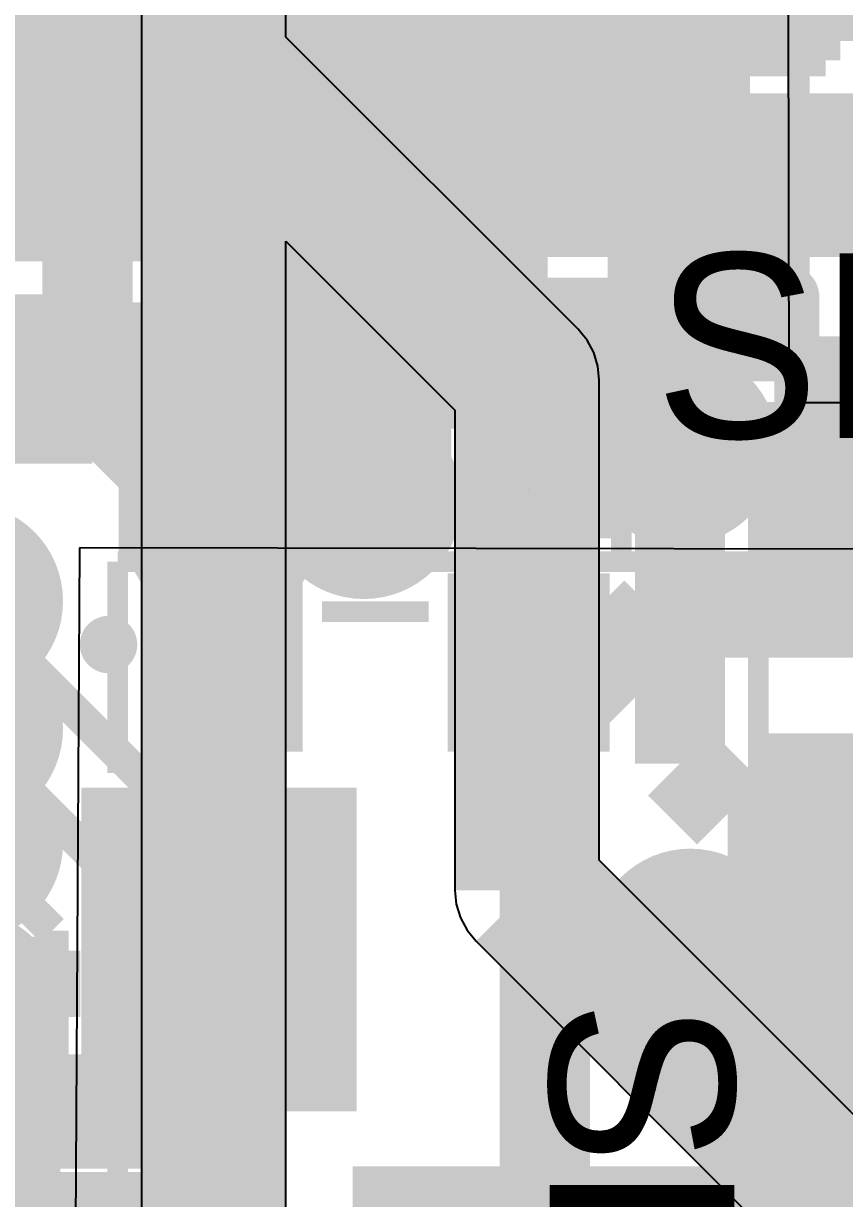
# Model space of a CAD drawing. Header units: millimetres. Extents: x 1.69 to 2.7, y 2.72 to 5.58.
# Drawn here: x 2.0279 to 2.228, y 3.942 to 4.2284 of the extents above; entities that cross this region are included whole.
import ezdxf

# ---------------------------------------------------------------- set-up
doc = ezdxf.new("R2010")
doc.units = ezdxf.units.MM
doc.header["$MEASUREMENT"] = 0
for name, color, linetype in [('BottomLayer', 5, 'Continuous'), ('BottomOverlay', 54, 'Continuous'), ('BottomPaste', 16, 'Continuous'), ('BottomSolder', 6, 'Continuous'), ('InternalPlane1', 76, 'Continuous'), ('InternalPlane2', 16, 'Continuous'), ('MultiLayer', 9, 'Continuous'), ('TopLayer', 1, 'Continuous'), ('TopOverlay', 2, 'Continuous'), ('TopPaste', 8, 'Continuous'), ('TopSolder', 216, 'Continuous'), ('ViaHoleLayer', 16, 'Continuous')]:
    doc.layers.add(name, color=color, linetype=linetype)

# ---------------------------------------------------------------- blocks, each defined once
blk = doc.blocks.new('SOT_23F_B_7')
at = {"layer": 'BottomLayer'}
for points in [[(-0.05315, 0.02362), (-0.02165, 0.02362), (-0.05315, 0.05906), (-0.02165, 0.05906)], [(0.02165, 0.02362), (0.05315, 0.02362), (0.02165, 0.05906), (0.05315, 0.05906)], [(-0.01575, -0.05906), (0.01575, -0.05906), (-0.01575, -0.02362), (0.01575, -0.02362)]]:
    blk.add_solid(points, dxfattribs=at)
at = {"layer": 'BottomOverlay'}
for points, const_width in [([(-0.062, 0.036, 1), (-0.066, 0.036, 1)], 0.01), ([(-0.0685, 0.036, 1), (-0.0635, 0.036, 1)], 0.005), ([(-0.0645, 0.036, 1), (-0.0595, 0.036, 1)], 0.005)]:
    blk.add_lwpolyline(points, format="xyb", close=True, dxfattribs=dict(at, const_width=const_width))
at = {"layer": 'BottomOverlay', "const_width": 0.005}
for points in [[(0.009, 0.037), (-0.0124, 0.03668)], [(-0.058, 0.014), (-0.058, -0.034)], [(0.058, 0.014), (0.058, -0.034)], [(-0.025, -0.034), (-0.058, -0.034)], [(0.058, -0.034), (0.025, -0.034)]]:
    blk.add_lwpolyline(points, dxfattribs=at)
at = {"layer": 'BottomPaste'}
for points in [[(-0.05315, 0.02362), (-0.02165, 0.02362), (-0.05315, 0.05906), (-0.02165, 0.05906)], [(0.02165, 0.02362), (0.05315, 0.02362), (0.02165, 0.05906), (0.05315, 0.05906)], [(-0.01575, -0.05906), (0.01575, -0.05906), (-0.01575, -0.02362), (0.01575, -0.02362)]]:
    blk.add_solid(points, dxfattribs=at)
at = {"layer": 'BottomSolder'}
for points in [[(-0.05715, 0.01962), (-0.01765, 0.01962), (-0.05715, 0.06306), (-0.01765, 0.06306)], [(0.01765, 0.01962), (0.05715, 0.01962), (0.01765, 0.06306), (0.05715, 0.06306)], [(-0.01975, -0.06306), (0.01975, -0.06306), (-0.01975, -0.01962), (0.01975, -0.01962)]]:
    blk.add_solid(points, dxfattribs=at)
blk = doc.blocks.new('R___0201_B_8')
at = {"layer": 'BottomLayer'}
for points in [[(-0.01614, -0.00728), (-0.00551, -0.00728), (-0.01614, 0.00728), (-0.00551, 0.00728)], [(0.00551, -0.00728), (0.01614, -0.00728), (0.00551, 0.00728), (0.01614, 0.00728)]]:
    blk.add_solid(points, dxfattribs=at)
at = {"layer": 'BottomOverlay', "const_width": 0.005}
for points in [[(-0.019, 0.01), (-0.019, -0.01)], [(-0.019, 0.01), (0.019, 0.01)], [(0.019, 0.01), (0.019, -0.01)], [(-0.019, -0.01), (0.019, -0.01)]]:
    blk.add_lwpolyline(points, dxfattribs=at)
at = {"layer": 'BottomPaste'}
for points in [[(-0.01614, -0.00728), (-0.00551, -0.00728), (-0.01614, 0.00728), (-0.00551, 0.00728)], [(0.00551, -0.00728), (0.01614, -0.00728), (0.00551, 0.00728), (0.01614, 0.00728)]]:
    blk.add_solid(points, dxfattribs=at)
at = {"layer": 'BottomSolder'}
for points in [[(-0.02014, -0.01128), (-0.00151, -0.01128), (-0.02014, 0.01128), (-0.00151, 0.01128)], [(0.00151, -0.01128), (0.02014, -0.01128), (0.00151, 0.01128), (0.02014, 0.01128)]]:
    blk.add_solid(points, dxfattribs=at)
blk = doc.blocks.new('8_UDFN_11')
at = {"layer": 'TopLayer'}
for points in [[(-0.04646, 0.02362), (-0.02658, 0.02362), (-0.04646, 0.03543), (-0.02658, 0.03543)], [(0.02658, 0.02362), (0.04646, 0.02362), (0.02658, 0.03543), (0.04646, 0.03543)], [(-0.01772, -0.03346), (0.01772, -0.03346), (-0.01772, 0.03346), (0.01772, 0.03346)], [(-0.04646, 0.00394), (-0.02658, 0.00394), (-0.04646, 0.01575), (-0.02658, 0.01575)], [(0.02658, 0.00394), (0.04646, 0.00394), (0.02658, 0.01575), (0.04646, 0.01575)], [(-0.04646, -0.01575), (-0.02658, -0.01575), (-0.04646, -0.00394), (-0.02658, -0.00394)], [(0.02658, -0.01575), (0.04646, -0.01575), (0.02658, -0.00394), (0.04646, -0.00394)], [(-0.04646, -0.03543), (-0.02658, -0.03543), (-0.04646, -0.02362), (-0.02658, -0.02362)], [(0.02658, -0.03543), (0.04646, -0.03543), (0.02658, -0.02362), (0.04646, -0.02362)]]:
    blk.add_solid(points, dxfattribs=at)
at = {"layer": 'TopOverlay'}
for points, const_width in [([(-0.04617, 0.043, 1), (-0.04783, 0.043, 1)], 0.00787), ([(-0.0498, 0.043, 1), (-0.04587, 0.043, 1)], 0.00394), ([(-0.04813, 0.043, 1), (-0.0442, 0.043, 1)], 0.00394)]:
    blk.add_lwpolyline(points, format="xyb", close=True, dxfattribs=dict(at, const_width=const_width))
at = {"layer": 'TopOverlay', "const_width": 0.005}
for points in [[(-0.03017, 0.043), (0.03983, 0.043)], [(-0.03017, -0.043), (0.03983, -0.043)]]:
    blk.add_lwpolyline(points, dxfattribs=at)
at = {"layer": 'TopPaste'}
for points in [[(-0.04646, 0.02362), (-0.02658, 0.02362), (-0.04646, 0.03543), (-0.02658, 0.03543)], [(0.02658, 0.02362), (0.04646, 0.02362), (0.02658, 0.03543), (0.04646, 0.03543)], [(-0.01772, -0.03346), (0.01772, -0.03346), (-0.01772, 0.03346), (0.01772, 0.03346)], [(-0.04646, 0.00394), (-0.02658, 0.00394), (-0.04646, 0.01575), (-0.02658, 0.01575)], [(0.02658, 0.00394), (0.04646, 0.00394), (0.02658, 0.01575), (0.04646, 0.01575)], [(-0.04646, -0.01575), (-0.02658, -0.01575), (-0.04646, -0.00394), (-0.02658, -0.00394)], [(0.02658, -0.01575), (0.04646, -0.01575), (0.02658, -0.00394), (0.04646, -0.00394)], [(-0.04646, -0.03543), (-0.02658, -0.03543), (-0.04646, -0.02362), (-0.02658, -0.02362)], [(0.02658, -0.03543), (0.04646, -0.03543), (0.02658, -0.02362), (0.04646, -0.02362)]]:
    blk.add_solid(points, dxfattribs=at)
at = {"layer": 'TopSolder'}
for points in [[(-0.05046, 0.01962), (-0.02258, 0.01962), (-0.05046, 0.03943), (-0.02258, 0.03943)], [(-0.02172, -0.03746), (0.02172, -0.03746), (-0.02172, 0.03746), (0.02172, 0.03746)], [(0.02258, 0.01962), (0.05046, 0.01962), (0.02258, 0.03943), (0.05046, 0.03943)], [(-0.05046, -0.00006), (-0.02258, -0.00006), (-0.05046, 0.01975), (-0.02258, 0.01975)], [(0.02258, -0.00006), (0.05046, -0.00006), (0.02258, 0.01975), (0.05046, 0.01975)], [(-0.05046, -0.01975), (-0.02258, -0.01975), (-0.05046, 0.00006), (-0.02258, 0.00006)], [(0.02258, -0.01975), (0.05046, -0.01975), (0.02258, 0.00006), (0.05046, 0.00006)], [(-0.05046, -0.03943), (-0.02258, -0.03943), (-0.05046, -0.01962), (-0.02258, -0.01962)], [(0.02258, -0.03943), (0.05046, -0.03943), (0.02258, -0.01962), (0.05046, -0.01962)]]:
    blk.add_solid(points, dxfattribs=at)
blk = doc.blocks.new('PMEG2010ET_215_12')
at = {"layer": 'TopLayer'}
for points in [[(-0.01575, 0.02165), (0.01575, 0.02165), (-0.01575, 0.05709), (0.01575, 0.05709)], [(-0.05315, -0.05709), (-0.02165, -0.05709), (-0.05315, -0.02165), (-0.02165, -0.02165)], [(0.02165, -0.05709), (0.05315, -0.05709), (0.02165, -0.02165), (0.05315, -0.02165)]]:
    blk.add_solid(points, dxfattribs=at)
at = {"layer": 'TopOverlay', "const_width": 0.005}
for points in [[(-0.06, 0.029), (-0.022, 0.029)], [(-0.06, -0.014), (-0.06, 0.029)], [(0.022, 0.029), (0.06, 0.029)], [(0.06, -0.014), (0.06, 0.029)], [(-0.013, -0.027), (0.013, -0.027)]]:
    blk.add_lwpolyline(points, dxfattribs=at)
at = {"layer": 'TopOverlay'}
for points, const_width in [([(-0.063, -0.035, 1), (-0.067, -0.035, 1)], 0.01), ([(-0.0695, -0.035, 1), (-0.0645, -0.035, 1)], 0.005), ([(-0.0655, -0.035, 1), (-0.0605, -0.035, 1)], 0.005)]:
    blk.add_lwpolyline(points, format="xyb", close=True, dxfattribs=dict(at, const_width=const_width))
at = {"layer": 'TopPaste'}
for points in [[(-0.01575, 0.02165), (0.01575, 0.02165), (-0.01575, 0.05709), (0.01575, 0.05709)], [(-0.05315, -0.05709), (-0.02165, -0.05709), (-0.05315, -0.02165), (-0.02165, -0.02165)], [(0.02165, -0.05709), (0.05315, -0.05709), (0.02165, -0.02165), (0.05315, -0.02165)]]:
    blk.add_solid(points, dxfattribs=at)
at = {"layer": 'TopSolder'}
for points in [[(-0.01975, 0.01765), (0.01975, 0.01765), (-0.01975, 0.06109), (0.01975, 0.06109)], [(-0.05715, -0.06109), (-0.01765, -0.06109), (-0.05715, -0.01765), (-0.01765, -0.01765)], [(0.01765, -0.06109), (0.05715, -0.06109), (0.01765, -0.01765), (0.05715, -0.01765)]]:
    blk.add_solid(points, dxfattribs=at)
blk = doc.blocks.new('AMDLA4530Q_4R7MT_B_17')
at = {"layer": 'BottomLayer'}
for points in [[(-0.10827, -0.03543), (-0.04921, -0.03543), (-0.10827, 0.03543), (-0.04921, 0.03543)], [(0.04921, -0.03543), (0.10827, -0.03543), (0.04921, 0.03543), (0.10827, 0.03543)]]:
    blk.add_solid(points, dxfattribs=at)
at = {"layer": 'BottomOverlay', "const_width": 0.005}
for points in [[(-0.10346, 0.09452), (0, 0.09452)], [(-0.10346, 0.05954), (-0.10346, 0.09452)], [(0, 0.09452), (0.10346, 0.09452)], [(0.10346, 0.05954), (0.10346, 0.09252)], [(-0.10346, 0.043), (-0.10346, 0.05954)], [(0.10346, 0.04454), (0.10346, 0.05954)], [(-0.10346, -0.05954), (-0.10346, -0.043)], [(0.10346, -0.05954), (0.10346, -0.04454)], [(-0.10346, -0.09452), (-0.10346, -0.05954)], [(0.10346, -0.09252), (0.10346, -0.05954)], [(-0.10346, -0.09452), (0, -0.09452)], [(0, -0.09452), (0.10346, -0.09452)]]:
    blk.add_lwpolyline(points, dxfattribs=at)
at = {"layer": 'BottomPaste'}
for points in [[(-0.10827, -0.03543), (-0.04921, -0.03543), (-0.10827, 0.03543), (-0.04921, 0.03543)], [(0.04921, -0.03543), (0.10827, -0.03543), (0.04921, 0.03543), (0.10827, 0.03543)]]:
    blk.add_solid(points, dxfattribs=at)
at = {"layer": 'BottomSolder'}
for points in [[(-0.11227, -0.03943), (-0.04521, -0.03943), (-0.11227, 0.03943), (-0.04521, 0.03943)], [(0.04521, -0.03943), (0.11227, -0.03943), (0.04521, 0.03943), (0.11227, 0.03943)]]:
    blk.add_solid(points, dxfattribs=at)
blk = doc.blocks.new('S______B______22')
at = {"layer": 'TopLayer'}
for points in [[(-0.015, -0.0175), (-0.015, 0.0175), (-0.045, -0.0175), (-0.045, 0.0175)], [(0.045, -0.0175), (0.045, 0.0175), (0.015, -0.0175), (0.015, 0.0175)]]:
    blk.add_solid(points, dxfattribs=at)
at = {"layer": 'TopOverlay', "const_width": 0.005}
for points in [[(0.05, 0.022), (-0.05, 0.022)], [(-0.05, -0.022), (-0.05, 0.022)], [(0.05, -0.022), (0.05, 0.022)], [(0.05, -0.022), (-0.05, -0.022)]]:
    blk.add_lwpolyline(points, dxfattribs=at)
at = {"layer": 'TopPaste'}
for points in [[(-0.015, -0.0175), (-0.015, 0.0175), (-0.045, -0.0175), (-0.045, 0.0175)], [(0.045, -0.0175), (0.045, 0.0175), (0.015, -0.0175), (0.015, 0.0175)]]:
    blk.add_solid(points, dxfattribs=at)
at = {"layer": 'TopSolder'}
for points in [[(-0.011, -0.0215), (-0.011, 0.0215), (-0.049, -0.0215), (-0.049, 0.0215)], [(0.049, -0.0215), (0.049, 0.0215), (0.011, -0.0215), (0.011, 0.0215)]]:
    blk.add_solid(points, dxfattribs=at)
blk = doc.blocks.new('MS0420_100M_B_23')
at = {"layer": 'BottomLayer'}
for points in [[(-0.10276, -0.04921), (-0.04291, -0.04921), (-0.10276, 0.04921), (-0.04291, 0.04921)], [(0.04291, -0.04921), (0.10276, -0.04921), (0.04291, 0.04921), (0.10276, 0.04921)]]:
    blk.add_solid(points, dxfattribs=at)
at = {"layer": 'BottomOverlay', "const_width": 0.005}
for points in [[(-0.096, 0.057), (-0.096, 0.08552)], [(0.004, 0.08552), (-0.096, 0.08552)], [(0.096, 0.08552), (0, 0.08552)], [(0.096, 0.057), (0.096, 0.08552)], [(-0.096, -0.08552), (-0.096, -0.057)], [(0.096, -0.08552), (0.096, -0.057)], [(0.004, -0.08552), (-0.096, -0.08552)], [(0.096, -0.08552), (0, -0.08552)]]:
    blk.add_lwpolyline(points, dxfattribs=at)
at = {"layer": 'BottomPaste'}
for points in [[(-0.10276, -0.04921), (-0.04291, -0.04921), (-0.10276, 0.04921), (-0.04291, 0.04921)], [(0.04291, -0.04921), (0.10276, -0.04921), (0.04291, 0.04921), (0.10276, 0.04921)]]:
    blk.add_solid(points, dxfattribs=at)
at = {"layer": 'BottomSolder'}
for points in [[(-0.10676, -0.05321), (-0.03891, -0.05321), (-0.10676, 0.05321), (-0.03891, 0.05321)], [(0.03891, -0.05321), (0.10676, -0.05321), (0.03891, 0.05321), (0.10676, 0.05321)]]:
    blk.add_solid(points, dxfattribs=at)
blk = doc.blocks.new('C__0603_28')
at = {"layer": 'TopLayer'}
for points in [[(-0.045, 0.0175), (-0.045, -0.0175), (-0.015, 0.0175), (-0.015, -0.0175)], [(0.015, 0.0175), (0.015, -0.0175), (0.045, 0.0175), (0.045, -0.0175)]]:
    blk.add_solid(points, dxfattribs=at)
at = {"layer": 'TopOverlay', "const_width": 0.00787}
for points in [[(-0.05, -0.022), (-0.05, 0.022)], [(-0.018, 0.022), (-0.05, 0.022)], [(0.05, 0.022), (0.018, 0.022)], [(0.05, -0.022), (0.05, 0.022)], [(-0.018, -0.022), (-0.05, -0.022)], [(0.05, -0.022), (0.018, -0.022)]]:
    blk.add_lwpolyline(points, dxfattribs=at)
at = {"layer": 'TopPaste'}
for points in [[(-0.045, 0.0175), (-0.045, -0.0175), (-0.015, 0.0175), (-0.015, -0.0175)], [(0.015, 0.0175), (0.015, -0.0175), (0.045, 0.0175), (0.045, -0.0175)]]:
    blk.add_solid(points, dxfattribs=at)
at = {"layer": 'TopSolder'}
for points in [[(-0.04736, 0.01986), (-0.04736, -0.01986), (-0.01264, 0.01986), (-0.01264, -0.01986)], [(0.01264, 0.01986), (0.01264, -0.01986), (0.04736, 0.01986), (0.04736, -0.01986)]]:
    blk.add_solid(points, dxfattribs=at)
blk = doc.blocks.new('C___0402_B_31')
at = {"layer": 'BottomLayer'}
for points in [[(-0.0275, 0.0125), (-0.0275, -0.0125), (-0.0095, 0.0125), (-0.0095, -0.0125)], [(0.0095, 0.0125), (0.0095, -0.0125), (0.0275, 0.0125), (0.0275, -0.0125)]]:
    blk.add_solid(points, dxfattribs=at)
at = {"layer": 'BottomOverlay', "const_width": 0.005}
for points in [[(-0.031, 0.016), (-0.031, -0.016)], [(-0.031, 0.016), (-0.011, 0.016)], [(0.011, 0.016), (0.031, 0.016)], [(0.031, 0.016), (0.031, -0.016)], [(-0.031, -0.016), (-0.011, -0.016)], [(0.011, -0.016), (0.031, -0.016)]]:
    blk.add_lwpolyline(points, dxfattribs=at)
at = {"layer": 'BottomPaste'}
for points in [[(-0.0275, 0.0125), (-0.0275, -0.0125), (-0.0095, 0.0125), (-0.0095, -0.0125)], [(0.0095, 0.0125), (0.0095, -0.0125), (0.0275, 0.0125), (0.0275, -0.0125)]]:
    blk.add_solid(points, dxfattribs=at)
at = {"layer": 'BottomSolder'}
for points in [[(-0.02986, 0.01486), (-0.02986, -0.01486), (-0.00714, 0.01486), (-0.00714, -0.01486)], [(0.00714, 0.01486), (0.00714, -0.01486), (0.02986, 0.01486), (0.02986, -0.01486)]]:
    blk.add_solid(points, dxfattribs=at)
blk = doc.blocks.new('C__0603_91')
at = {"layer": 'TopLayer'}
for points in [[(-0.045, 0.0175), (-0.045, -0.0175), (-0.015, 0.0175), (-0.015, -0.0175)], [(0.015, 0.0175), (0.015, -0.0175), (0.045, 0.0175), (0.045, -0.0175)]]:
    blk.add_solid(points, dxfattribs=at)
at = {"layer": 'TopOverlay', "const_width": 0.00787}
for points in [[(-0.05, 0.022), (-0.018, 0.022)], [(-0.05, -0.022), (-0.05, 0.022)], [(0.018, 0.022), (0.05, 0.022)], [(0.05, -0.022), (0.05, 0.022)], [(-0.05, -0.022), (-0.018, -0.022)], [(0.018, -0.022), (0.05, -0.022)]]:
    blk.add_lwpolyline(points, dxfattribs=at)
at = {"layer": 'TopPaste'}
for points in [[(-0.045, 0.0175), (-0.045, -0.0175), (-0.015, 0.0175), (-0.015, -0.0175)], [(0.015, 0.0175), (0.015, -0.0175), (0.045, 0.0175), (0.045, -0.0175)]]:
    blk.add_solid(points, dxfattribs=at)
at = {"layer": 'TopSolder'}
for points in [[(-0.04736, 0.01986), (-0.04736, -0.01986), (-0.01264, 0.01986), (-0.01264, -0.01986)], [(0.01264, 0.01986), (0.01264, -0.01986), (0.04736, 0.01986), (0.04736, -0.01986)]]:
    blk.add_solid(points, dxfattribs=at)
blk = doc.blocks.new('C___0402_92')
at = {"layer": 'TopLayer'}
for points in [[(-0.0095, -0.0125), (-0.0095, 0.0125), (-0.0275, -0.0125), (-0.0275, 0.0125)], [(0.0275, -0.0125), (0.0275, 0.0125), (0.0095, -0.0125), (0.0095, 0.0125)]]:
    blk.add_solid(points, dxfattribs=at)
at = {"layer": 'TopOverlay', "const_width": 0.005}
for points in [[(-0.011, 0.016), (-0.031, 0.016)], [(-0.031, -0.016), (-0.031, 0.016)], [(0.031, 0.016), (0.011, 0.016)], [(0.031, -0.016), (0.031, 0.016)], [(-0.011, -0.016), (-0.031, -0.016)], [(0.031, -0.016), (0.011, -0.016)]]:
    blk.add_lwpolyline(points, dxfattribs=at)
at = {"layer": 'TopPaste'}
for points in [[(-0.0095, -0.0125), (-0.0095, 0.0125), (-0.0275, -0.0125), (-0.0275, 0.0125)], [(0.0275, -0.0125), (0.0275, 0.0125), (0.0095, -0.0125), (0.0095, 0.0125)]]:
    blk.add_solid(points, dxfattribs=at)
at = {"layer": 'TopSolder'}
for points in [[(-0.00714, -0.01486), (-0.00714, 0.01486), (-0.02986, -0.01486), (-0.02986, 0.01486)], [(0.02986, -0.01486), (0.02986, 0.01486), (0.00714, -0.01486), (0.00714, 0.01486)]]:
    blk.add_solid(points, dxfattribs=at)
blk = doc.blocks.new('C___0402_B_96')
at = {"layer": 'BottomLayer'}
for points in [[(-0.0275, 0.0125), (-0.0275, -0.0125), (-0.0095, 0.0125), (-0.0095, -0.0125)], [(0.0095, 0.0125), (0.0095, -0.0125), (0.0275, 0.0125), (0.0275, -0.0125)]]:
    blk.add_solid(points, dxfattribs=at)
at = {"layer": 'BottomOverlay', "const_width": 0.005}
for points in [[(-0.031, -0.016), (-0.031, 0.016)], [(-0.011, 0.016), (-0.031, 0.016)], [(0.031, 0.016), (0.011, 0.016)], [(0.031, -0.016), (0.031, 0.016)], [(-0.011, -0.016), (-0.031, -0.016)], [(0.031, -0.016), (0.011, -0.016)]]:
    blk.add_lwpolyline(points, dxfattribs=at)
at = {"layer": 'BottomPaste'}
for points in [[(-0.0275, 0.0125), (-0.0275, -0.0125), (-0.0095, 0.0125), (-0.0095, -0.0125)], [(0.0095, 0.0125), (0.0095, -0.0125), (0.0275, 0.0125), (0.0275, -0.0125)]]:
    blk.add_solid(points, dxfattribs=at)
at = {"layer": 'BottomSolder'}
for points in [[(-0.02986, 0.01486), (-0.02986, -0.01486), (-0.00714, 0.01486), (-0.00714, -0.01486)], [(0.00714, 0.01486), (0.00714, -0.01486), (0.02986, 0.01486), (0.02986, -0.01486)]]:
    blk.add_solid(points, dxfattribs=at)
blk = doc.blocks.new('CAP_0201_B_97')
at = {"layer": 'BottomLayer'}
for points in [[(-0.01772, -0.00591), (-0.00591, -0.00591), (-0.01772, 0.00591), (-0.00591, 0.00591)], [(0.00591, -0.00591), (0.01772, -0.00591), (0.00591, 0.00591), (0.01772, 0.00591)]]:
    blk.add_solid(points, dxfattribs=at)
at = {"layer": 'BottomOverlay', "const_width": 0.005}
for points in [[(-0.008, 0.009), (-0.021, 0.009)], [(-0.021, -0.009), (-0.021, 0.009)], [(0.021, 0.009), (0.008, 0.009)], [(0.021, -0.009), (0.021, 0.009)], [(-0.008, -0.009), (-0.021, -0.009)], [(0.021, -0.009), (0.008, -0.009)]]:
    blk.add_lwpolyline(points, dxfattribs=at)
at = {"layer": 'BottomPaste'}
for points in [[(-0.01772, -0.00591), (-0.00591, -0.00591), (-0.01772, 0.00591), (-0.00591, 0.00591)], [(0.00591, -0.00591), (0.01772, -0.00591), (0.00591, 0.00591), (0.01772, 0.00591)]]:
    blk.add_solid(points, dxfattribs=at)
at = {"layer": 'BottomSolder'}
for points in [[(-0.01988, -0.00807), (-0.00374, -0.00807), (-0.01988, 0.00807), (-0.00374, 0.00807)], [(0.00374, -0.00807), (0.01988, -0.00807), (0.00374, 0.00807), (0.01988, 0.00807)]]:
    blk.add_solid(points, dxfattribs=at)
blk = doc.blocks.new('CAP_0201_101')
at = {"layer": 'TopLayer'}
for points in [[(-0.01772, -0.00591), (-0.00591, -0.00591), (-0.01772, 0.00591), (-0.00591, 0.00591)], [(0.00591, -0.00591), (0.01772, -0.00591), (0.00591, 0.00591), (0.01772, 0.00591)]]:
    blk.add_solid(points, dxfattribs=at)
at = {"layer": 'TopOverlay', "const_width": 0.005}
for points in [[(-0.021, -0.009), (-0.021, 0.009)], [(-0.021, 0.009), (-0.008, 0.009)], [(0.008, 0.009), (0.021, 0.009)], [(0.021, -0.009), (0.021, 0.009)], [(-0.021, -0.009), (-0.008, -0.009)], [(0.008, -0.009), (0.021, -0.009)]]:
    blk.add_lwpolyline(points, dxfattribs=at)
at = {"layer": 'TopPaste'}
for points in [[(-0.01772, -0.00591), (-0.00591, -0.00591), (-0.01772, 0.00591), (-0.00591, 0.00591)], [(0.00591, -0.00591), (0.01772, -0.00591), (0.00591, 0.00591), (0.01772, 0.00591)]]:
    blk.add_solid(points, dxfattribs=at)
at = {"layer": 'TopSolder'}
for points in [[(-0.01988, -0.00807), (-0.00374, -0.00807), (-0.01988, 0.00807), (-0.00374, 0.00807)], [(0.00374, -0.00807), (0.01988, -0.00807), (0.00374, 0.00807), (0.01988, 0.00807)]]:
    blk.add_solid(points, dxfattribs=at)

msp = doc.modelspace()

# ---------------------------------------------------------------- linework, layer by layer
at = {"layer": 'BottomLayer'}
for p, q in [((2.21401, 4.353), (2.2144, 4.13607)), ((2.2144, 4.13607), (2.39314, 4.13568)), ((2.15101, 4.11481), (2.15101, 4.11481)), ((2.04156, 4.10024), (2.04038, 3.90339)), ((2.04156, 4.10064), (2.04156, 4.10024)), ((2.26794, 4.10024), (2.04156, 4.10064))]:
    msp.add_line(p, q, dxfattribs=at)
for points, const_width in [([(2.0435, 4.13843), (2.0435, 4.25803)], 0.022), ([(2.13723, 4.22347), (2.13723, 4.2467)], 0.022), ([(2.17424, 4.21757), (2.18482, 4.22814)], 0.008), ([(2.18482, 4.22814), (2.41721, 4.22814)], 0.008), ([(2.17424, 4.16087), (2.17424, 4.21757)], 0.008), ([(2.19432, 4.16013), (2.19432, 4.17898)], 0.01), ([(2.21435, 4.16185), (2.21438, 4.14869)], 0.015), ([(2.16378, 4.15041), (2.17424, 4.16087)], 0.008), ([(2.20769, 4.15627), (2.21437, 4.14959)], 0.015), ([(2.19707, 4.14869), (2.20222, 4.15384)], 0.015), ([(2.18788, 4.14869), (2.21438, 4.14869)], 0.015), ([(2.14314, 4.15041), (2.16378, 4.15041)], 0.008), ([(2.0435, 4.13843), (2.07617, 4.10576)], 0.022), ([(2.18788, 4.12519), (2.41267, 4.12519)], 0.022), ([(2.07617, 3.99959), (2.07617, 4.10576)], 0.022), ([(2.15495, 4.05772), (2.18212, 4.08489)], 0.022), ([(2.18212, 4.08489), (2.28637, 4.08489)], 0.022), ([(2.15495, 3.88883), (2.15495, 4.05772)], 0.022), ([(2.19656, 4.00272), (2.23302, 4.00272)], 0.04), ([(2.07081, 3.99959), (2.07617, 3.99959)], 0.022), ([(2.07617, 3.99422), (2.08409, 3.98631)], 0.022)]:
    msp.add_lwpolyline(points, dxfattribs=dict(at, const_width=const_width))
for points, const_width in [([(2.18989, 4.17898, 1), (2.19875, 4.17898, 1)], 0.00886), ([(2.2106, 4.16185, 1), (2.2181, 4.16185, 1)], 0.0075), ([(2.1851, 4.1532, 1), (2.1926, 4.1532, 1)], 0.0075), ([(2.1851, 4.1532, 1), (2.1926, 4.1532, 1)], 0.0075), ([(2.1851, 4.1532, 1), (2.1926, 4.1532, 1)], 0.0075), ([(2.07454, 4.14788, 1), (2.08339, 4.14788, 1)], 0.00886), ([(2.18216, 4.14921, 1), (2.18966, 4.14921, 1)], 0.0075), ([(2.18216, 4.14921, 1), (2.18966, 4.14921, 1)], 0.0075), ([(2.18345, 4.12519, 1), (2.19231, 4.12519, 1)], 0.00886), ([(2.10643, 4.11205, 1), (2.11529, 4.11205, 1)], 0.00886), ([(2.07178, 4.10576, 1), (2.08064, 4.10576, 1)], 0.00886), ([(2.18595, 4.00339, 1), (2.19481, 4.00339, 1)], 0.00886)]:
    msp.add_lwpolyline(points, format="xyb", close=True, dxfattribs=dict(at, const_width=const_width))
at = {"layer": 'BottomLayer', "const_width": 0.015}
for points in [[(2.21435, 4.16185, -0.274714), (2.18885, 4.1532)], [(2.18885, 4.1532, -0.075559), (2.18591, 4.14921)], [(2.18885, 4.1532, -0.075559), (2.18591, 4.14921)]]:
    msp.add_lwpolyline(points, format="xyb", dxfattribs=at)
at = {"layer": 'BottomLayer'}
for points in [[(2.06967, 4.1652), (2.15101, 4.1652), (2.06967, 4.23764), (2.15101, 4.23764)], [(2.15849, 4.19906), (2.20495, 4.19906), (2.15849, 4.23686), (2.20495, 4.23686)], [(2.0703, 4.13922), (2.12188, 4.13922), (2.0703, 4.15851), (2.12188, 4.15851)], [(2.0959, 4.12859), (2.12188, 4.12859), (2.0959, 4.13922), (2.12188, 4.13922)], [(2.00259, 3.99749), (2.00259, 3.94552), (2.03172, 3.99749), (2.03172, 3.94552)]]:
    msp.add_solid(points, dxfattribs=at)
at = {"layer": 'InternalPlane1'}
for p, q in [((2.05666, 4.59079), (2.05666, 4.21785)), ((2.09183, 4.22513), (2.09183, 4.57321)), ((2.16305, 4.15391), (2.09183, 4.22513)), ((2.05666, 4.21785), (2.05666, 4.21785)), ((2.05666, 4.21785), (2.05666, 4.21785)), ((2.05666, 4.21785), (2.05666, 3.703)), ((2.09183, 4.1754), (2.13303, 4.13419)), ((2.09183, 3.71028), (2.09183, 4.1754)), ((2.16404, 4.1527), (2.16305, 4.15391)), ((2.16305, 4.15391), (2.16305, 4.15391)), ((2.16524, 4.15124), (2.16404, 4.1527)), ((2.16687, 4.1482), (2.16524, 4.15124)), ((2.16787, 4.1449), (2.16687, 4.1482)), ((2.1682, 4.14147), (2.16787, 4.1449)), ((2.1682, 4.02446), (2.1682, 4.14147)), ((2.1682, 4.14147), (2.1682, 4.14147)), ((2.13303, 4.13419), (2.13303, 4.01717)), ((2.31499, 3.87767), (2.1682, 4.02446)), ((2.13303, 4.01717), (2.13303, 4.01717)), ((2.13303, 4.01717), (2.13337, 4.01374)), ((2.13337, 4.01374), (2.13437, 4.01044)), ((2.13437, 4.01044), (2.136, 4.0074)), ((2.136, 4.0074), (2.13819, 4.00474)), ((2.13819, 4.00474), (2.29527, 3.84765))]:
    msp.add_line(p, q, dxfattribs=at)
at = {"layer": 'InternalPlane1', "const_width": 0.035}
for points in [[(2.07424, 4.21785), (2.07424, 4.59079)], [(2.07424, 3.703), (2.07424, 4.21785)], [(2.07424, 4.21785), (2.15062, 4.14147)], [(2.15062, 4.01717), (2.15062, 4.14147)], [(2.15062, 4.01717), (2.30771, 3.86009)]]:
    msp.add_lwpolyline(points, dxfattribs=at)
at = {"layer": 'InternalPlane1', "const_width": 0.02391}
for points in [[(2.18237, 4.17898, 1), (2.20627, 4.17898, 1)], [(2.06701, 4.14788, 1), (2.09092, 4.14788, 1)], [(2.17593, 4.12519, 1), (2.19983, 4.12519, 1)], [(2.06426, 4.10576, 1), (2.08816, 4.10576, 1)], [(2.00166, 4.08764, 1), (2.02556, 4.08764, 1)], [(2.00166, 4.05654, 1), (2.02556, 4.05654, 1)], [(2.00166, 3.98843, 1), (2.02556, 3.98843, 1)]]:
    msp.add_lwpolyline(points, format="xyb", close=True, dxfattribs=at)
at = {"layer": 'InternalPlane2', "const_width": 0.02391}
for points in [[(2.17593, 4.12519, 1), (2.19983, 4.12519, 1)], [(2.0989, 4.11205, 1), (2.12281, 4.11205, 1)], [(2.06426, 4.10576, 1), (2.08816, 4.10576, 1)], [(2.00166, 4.08764, 1), (2.02556, 4.08764, 1)], [(2.00166, 4.02859, 1), (2.02556, 4.02859, 1)], [(2.17843, 4.00339, 1), (2.20234, 4.00339, 1)], [(2.00166, 3.98843, 1), (2.02556, 3.98843, 1)]]:
    msp.add_lwpolyline(points, format="xyb", close=True, dxfattribs=at)
at = {"layer": 'MultiLayer', "const_width": 0.00886}
for points in [[(2.18989, 4.17898, 1), (2.19875, 4.17898, 1)], [(2.07454, 4.14788, 1), (2.08339, 4.14788, 1)], [(2.18345, 4.12519, 1), (2.19231, 4.12519, 1)], [(2.10643, 4.11205, 1), (2.11529, 4.11205, 1)], [(2.07178, 4.10576, 1), (2.08064, 4.10576, 1)], [(2.18595, 4.00339, 1), (2.19481, 4.00339, 1)]]:
    msp.add_lwpolyline(points, format="xyb", close=True, dxfattribs=at)
at = {"layer": 'TopLayer'}
for points, const_width in [([(2.02291, 4.19103), (2.0495, 4.19103)], 0.008), ([(2.19432, 4.16013), (2.19432, 4.17898)], 0.01), ([(2.14462, 4.159), (2.17713, 4.159)], 0.015), ([(2.14462, 4.159), (2.171, 4.159)], 0.015), ([(2.14462, 4.1528), (2.15082, 4.159)], 0.015), ([(2.14462, 4.12451), (2.17822, 4.15812)], 0.015), ([(2.14462, 4.1029), (2.14462, 4.15794)], 0.015), ([(2.14839, 4.159), (2.16867, 4.13872)], 0.015), ([(2.17667, 4.159), (2.18701, 4.14867)], 0.015), ([(2.19836, 4.14622), (2.19836, 4.15294)], 0.015), ([(2.19572, 4.14734), (2.19836, 4.14997)], 0.015), ([(2.14462, 4.13449), (2.16438, 4.11473)], 0.015), ([(2.18788, 4.04805), (2.18788, 4.12519)], 0.022), ([(2.16438, 4.1029), (2.16438, 4.12519)], 0.015), ([(2.15129, 4.1029), (2.16438, 4.11599)], 0.015), ([(2.07621, 4.07268), (2.07621, 4.10576)], 0.022), ([(2.14462, 4.10621), (2.14792, 4.1029)], 0.015), ([(2.14462, 4.1029), (2.16438, 4.1029)], 0.015), ([(2.01519, 4.08607), (2.07424, 4.02701)], 0.008), ([(2.01361, 4.05654), (2.05731, 4.01284)], 0.008), ([(2.18788, 4.04805), (2.19983, 4.0361)], 0.022), ([(2.19983, 4.0361), (2.22897, 4.0361)], 0.022), ([(2.01361, 4.02859), (2.03487, 4.00733)], 0.008), ([(2.07424, 3.96324), (2.07424, 4.02701)], 0.008), ([(2.05731, 3.99434), (2.05731, 4.01284)], 0.008), ([(2.03487, 3.96324), (2.03487, 4.00733)], 0.008), ([(2.05731, 3.98489), (2.05731, 3.99434)], 0.008), ([(2.05456, 3.98213), (2.05731, 3.98489)], 0.008), ([(2.05456, 3.96324), (2.05456, 3.98213)], 0.008)]:
    msp.add_lwpolyline(points, dxfattribs=dict(at, const_width=const_width))
for points, const_width in [([(2.18989, 4.17898, 1), (2.19875, 4.17898, 1)], 0.00886), ([(2.17338, 4.159, 1), (2.18088, 4.159, 1)], 0.0075), ([(2.19461, 4.15294, 1), (2.20211, 4.15294, 1)], 0.0075), ([(2.07454, 4.14788, 1), (2.08339, 4.14788, 1)], 0.00886), ([(2.19461, 4.14622, 1), (2.20211, 4.14622, 1)], 0.0075), ([(2.18345, 4.12519, 1), (2.19231, 4.12519, 1)], 0.00886), ([(2.16063, 4.12519, 1), (2.16813, 4.12519, 1)], 0.0075), ([(2.10643, 4.11205, 1), (2.11529, 4.11205, 1)], 0.00886), ([(2.07178, 4.10576, 1), (2.08064, 4.10576, 1)], 0.00886), ([(2.18595, 4.00339, 1), (2.19481, 4.00339, 1)], 0.00886)]:
    msp.add_lwpolyline(points, format="xyb", close=True, dxfattribs=dict(at, const_width=const_width))
at = {"layer": 'TopLayer', "const_width": 0.015}
for points in [[(2.19836, 4.15294, -0.219481), (2.17713, 4.159)], [(2.16438, 4.12519, -0.55702), (2.19836, 4.14622)]]:
    msp.add_lwpolyline(points, format="xyb", dxfattribs=at)
at = {"layer": 'TopLayer'}
for points in [[(2.19604, 4.21744), (2.22116, 4.21744), (2.19604, 4.28203), (2.22116, 4.28203)], [(2.13723, 4.1715), (2.1585, 4.1715), (2.13723, 4.27229), (2.1585, 4.27229)], [(2.1475, 4.24473), (2.1475, 4.18489), (2.18723, 4.24473), (2.18723, 4.18489)], [(2.00259, 4.23244), (2.00259, 4.17044), (2.13212, 4.23244), (2.13212, 4.17044)], [(2.1475, 4.1715), (2.27464, 4.1715), (2.1475, 4.21144), (2.27464, 4.21144)], [(2.09314, 4.20233), (2.09314, 4.10103), (2.13212, 4.20233), (2.13212, 4.10103)], [(1.99787, 4.12623), (2.08763, 4.12623), (1.99787, 4.16048), (2.08763, 4.16048)], [(2.21086, 4.15221), (2.21086, 4.07505), (2.3407, 4.15221), (2.3407, 4.07505)], [(2.1081, 3.94985), (2.1081, 3.72938), (2.14629, 3.94985), (2.14629, 3.72938)], [(2.1081, 3.94985), (2.1081, 3.92505), (2.30613, 3.94985), (2.30613, 3.92505)]]:
    msp.add_solid(points, dxfattribs=at)
at = {"layer": 'ViaHoleLayer', "const_width": 0.00591}
for points in [[(2.19137, 4.17898, 1), (2.19727, 4.17898, 1)], [(2.07601, 4.14788, 1), (2.08192, 4.14788, 1)], [(2.18493, 4.12519, 1), (2.19083, 4.12519, 1)], [(2.1079, 4.11205, 1), (2.11381, 4.11205, 1)], [(2.07326, 4.10576, 1), (2.07916, 4.10576, 1)], [(2.18743, 4.00339, 1), (2.19334, 4.00339, 1)]]:
    msp.add_lwpolyline(points, format="xyb", close=True, dxfattribs=at)

# ---------------------------------------------------------------- block references
for name, p, rotation in [('MS0420_100M_B_23', (2.30254, 4.24394), 270), ('SOT_23F_B_7', (2.13684, 4.2589), 180), ('C___0402_92', (2.2085, 4.20844), 270), ('C__0603_28', (2.02267, 4.17505), 270), ('C__0603_91', (2.1325, 4.20233), 360), ('C___0402_B_96', (2.10943, 4.15694), 270), ('CAP_0201_B_97', (2.07621, 4.16324), 270), ('R___0201_B_8', (2.14314, 4.16124), 90), ('PMEG2010ET_215_12', (2.11361, 4.11205), 360), ('S______B______22', (2.22897, 4.06639), 270), ('AMDLA4530Q_4R7MT_B_17', (2.15428, 4.00272), 360), ('CAP_0201_101', (2.0455, 3.99434), 360), ('8_UDFN_11', (2.04471, 3.92672), 90), ('C___0402_B_31', (2.01834, 3.93685), 90)]:
    msp.add_blockref(name, p, dxfattribs=dict(rotation=rotation))

# ---------------------------------------------------------------- texts
at = {"layer": 'TopOverlay'}
msp.add_text('SB6', height=0.045, dxfattribs=at).set_placement((2.18172, 4.12741))
msp.add_text('SB11', height=0.045, rotation=270, dxfattribs=at).set_placement((2.15613, 3.9904))

doc.saveas('drawing.dxf')
